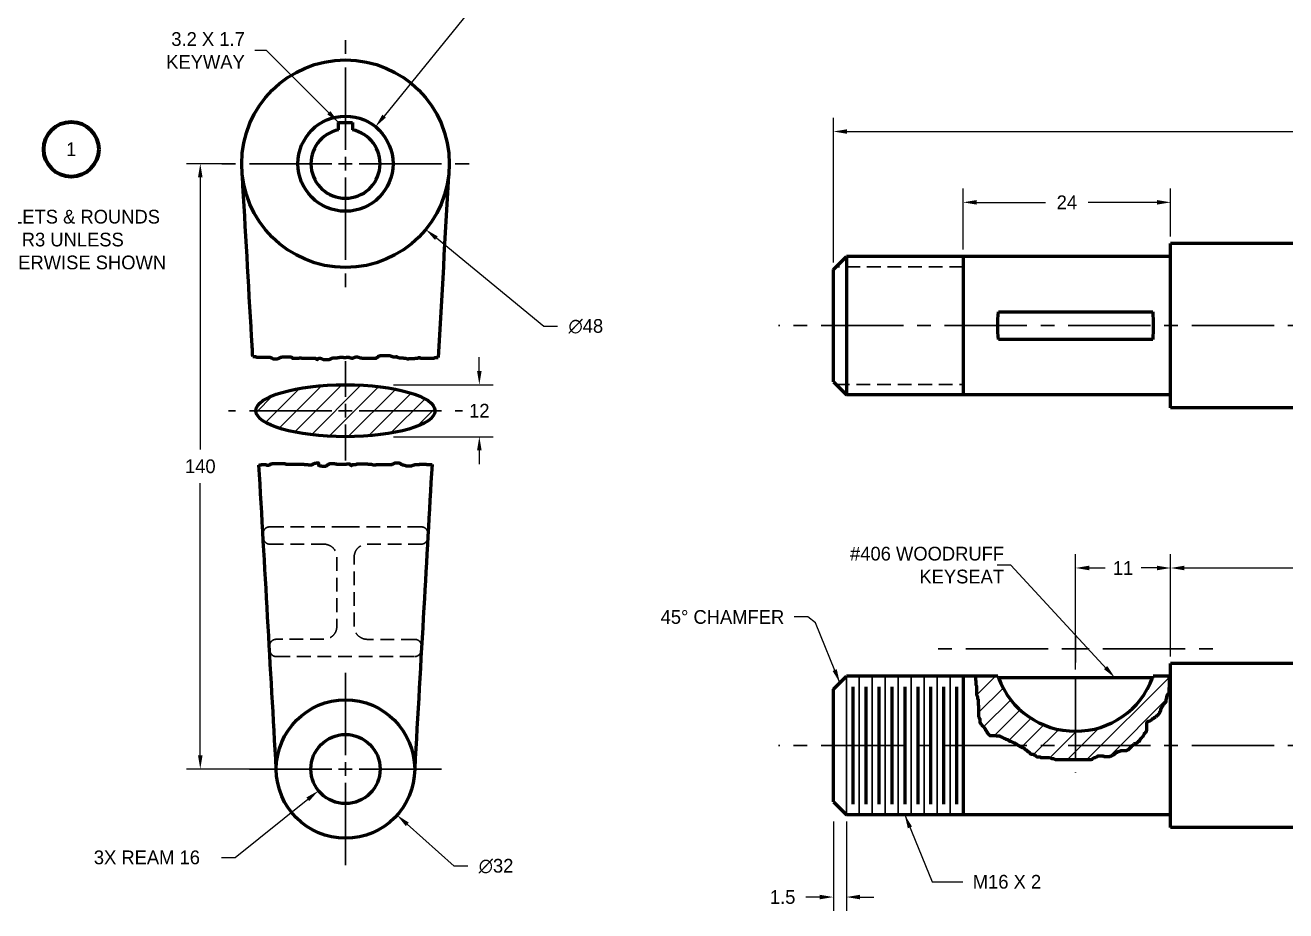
# Model space of a CAD drawing. Header units: millimetres. Extents: x -51 to 863, y 13 to 623.
# Drawn here: x 274.6 to 566.1, y 213 to 417.8 of the extents above; entities that cross this region are included whole.
import ezdxf

# ---------------------------------------------------------------- set-up
doc = ezdxf.new("R2010")
doc.units = ezdxf.units.MM
doc.header["$LTSCALE"] = 25.4
doc.linetypes.add('CENTER2', pattern=[1.125, 0.75, -0.125, 0.125, -0.125])
doc.linetypes.add('HIDDEN2', pattern=[0.1875, 0.125, -0.0625])
for name, color, linetype, lineweight in [('BORDER', 6, 'Continuous', 80), ('CENTER', 2, 'CENTER2', 30), ('DIMENSION', 4, 'Continuous', 30), ('HIDDEN', 1, 'HIDDEN2', 30), ('OBJECT', 7, 'Continuous', 60), ('Visible (ANSI)', 7, 'Continuous', 50)]:
    doc.layers.add(name, color=color, linetype=linetype, lineweight=lineweight)
doc.styles.add('GDT', font='gdt.shx')
doc.styles.get("Standard").update_dxf_attribs({"font": 'TAHOMA.TTF'})
doc.dimstyles.new('ANSI', dxfattribs={"dimscale": 25.4, "dimtxt": 0.125, "dimasz": 0.125, "dimexe": 0.125, "dimexo": 0.0625, "dimgap": 0.09, "dimtad": 0, "dimtih": 1, "dimtoh": 1, "dimdec": 0, "dimzin": 0, "dimdsep": 46, "dimtxsty": 'GDT', "dimcen": 0, "dimadec": 0, "dimazin": 0, "dimtfac": 1, "dimtdec": 0, "dimtofl": 0, "dimtmove": 0, "dimatfit": 3, "dimfxl": 1, "dimtolj": 1, "dimtzin": 0, "dimarcsym": 0})

# ---------------------------------------------------------------- blocks, each defined once
blk = doc.blocks.new('*D12')
at = {"layer": 'Defpoints', "color": 0, "transparency": 16777216}
for p in [(355.57, 394.36), (341.7, 377.29)]:
    blk.add_point(p, dxfattribs=at)
at = {"layer": 'DIMENSION', "color": 0, "lineweight": -2, "transparency": 16777216}
for p, q in [((381.2, 425.91), (357.57, 396.83)), ((384.52, 425.91), (381.2, 425.91))]:
    blk.add_line(p, q, dxfattribs=at)
at = {"layer": 'DIMENSION', "color": 0, "transparency": 16777216}
blk.add_solid([(357.16, 397.16), (357.98, 396.49), (355.57, 394.36)], dxfattribs=at)
at = {"layer": 'DIMENSION', "color": 0, "transparency": 16777216, "insert": (397.09, 425.91), "char_height": 3.175, "attachment_point": 5, "style": 'GDT'}
blk.add_mtext('\\A1;REAM 22', dxfattribs=at)
blk = doc.blocks.new('*D15')
at = {"layer": 'Defpoints', "color": 0, "transparency": 16777216}
for p in [(358.16, 334.69), (358.16, 322.69), (379.59, 322.69)]:
    blk.add_point(p, dxfattribs=at)
at = {"layer": 'DIMENSION', "color": 0, "lineweight": -2, "transparency": 16777216}
for p, q in [((379.59, 337.87), (379.59, 341.04)), ((359.75, 334.69), (382.77, 334.69)), ((359.75, 322.69), (382.77, 322.69)), ((379.59, 319.52), (379.59, 316.34))]:
    blk.add_line(p, q, dxfattribs=at)
at = {"layer": 'DIMENSION', "color": 0, "transparency": 16777216}
for points in [[(379.07, 337.87), (380.12, 337.87), (379.59, 334.69)], [(379.07, 319.52), (380.12, 319.52), (379.59, 322.69)]]:
    blk.add_solid(points, dxfattribs=at)
at = {"layer": 'DIMENSION', "color": 0, "transparency": 16777216, "insert": (379.59, 328.69), "char_height": 3.175, "attachment_point": 5, "style": 'GDT'}
blk.add_mtext('\\A1;12', dxfattribs=at)
blk = doc.blocks.new('*D21')
at = {"layer": 'Defpoints', "color": 0, "transparency": 16777216}
for p in [(336.71, 256.49), (360.57, 235.16)]:
    blk.add_point(p, dxfattribs=at)
at = {"layer": 'DIMENSION', "color": 0, "lineweight": -2, "transparency": 16777216}
for p, q in [((373.76, 223.36), (362.93, 233.05)), ((376.94, 223.36), (373.76, 223.36))]:
    blk.add_line(p, q, dxfattribs=at)
at = {"layer": 'DIMENSION', "color": 0, "transparency": 16777216}
blk.add_solid([(363.28, 233.44), (362.58, 232.65), (360.57, 235.16)], dxfattribs=at)
at = {"layer": 'DIMENSION', "color": 0, "transparency": 16777216, "insert": (383.46, 223.36), "char_height": 3.175, "attachment_point": 5, "style": 'GDT'}
blk.add_mtext('\\A1;∅32', dxfattribs=at)
blk = doc.blocks.new('*D24')
at = {"layer": 'Defpoints', "color": 0, "transparency": 16777216}
for p in [(330.08, 401.04), (367.2, 370.61)]:
    blk.add_point(p, dxfattribs=at)
at = {"layer": 'DIMENSION', "color": 0, "lineweight": -2, "transparency": 16777216}
for p, q in [((394.52, 348.2), (369.65, 368.6)), ((397.7, 348.2), (394.52, 348.2))]:
    blk.add_line(p, q, dxfattribs=at)
at = {"layer": 'DIMENSION', "color": 0, "transparency": 16777216}
blk.add_solid([(369.99, 369), (369.32, 368.19), (367.2, 370.61)], dxfattribs=at)
at = {"layer": 'DIMENSION', "color": 0, "transparency": 16777216, "insert": (404.22, 348.2), "char_height": 3.175, "attachment_point": 5, "style": 'GDT'}
blk.add_mtext('\\A1;∅48', dxfattribs=at)
blk = doc.blocks.new('*D27')
at = {"layer": 'Defpoints', "color": 0, "transparency": 16777216}
for p in [(461.47, 235.27), (464.47, 235.27), (461.47, 216.22)]:
    blk.add_point(p, dxfattribs=at)
at = {"layer": 'DIMENSION', "color": 0, "lineweight": -2, "transparency": 16777216}
for p, q in [((461.47, 233.68), (461.47, 213.05)), ((464.47, 233.68), (464.47, 213.05)), ((458.3, 216.22), (455.12, 216.22)), ((467.65, 216.22), (470.82, 216.22))]:
    blk.add_line(p, q, dxfattribs=at)
at = {"layer": 'DIMENSION', "color": 0, "transparency": 16777216}
for points in [[(458.3, 216.75), (458.3, 215.69), (461.47, 216.22)], [(467.65, 216.75), (467.65, 215.69), (464.47, 216.22)]]:
    blk.add_solid(points, dxfattribs=at)
at = {"layer": 'DIMENSION', "color": 0, "transparency": 16777216, "insert": (449.74, 216.22), "char_height": 3.175, "attachment_point": 5, "style": 'GDT'}
blk.add_mtext('\\A1;1.5', dxfattribs=at)
blk = doc.blocks.new('*D28')
at = {"layer": 'Defpoints', "color": 0, "transparency": 16777216}
for p in [(729.47, 393.26), (729.47, 370.36), (461.47, 361.36)]:
    blk.add_point(p, dxfattribs=at)
at = {"layer": 'DIMENSION', "color": 0, "lineweight": -2, "transparency": 16777216}
for p, q in [((461.47, 362.95), (461.47, 396.43)), ((729.47, 371.95), (729.47, 396.43)), ((464.65, 393.26), (589.26, 393.26)), ((726.3, 393.26), (601.69, 393.26))]:
    blk.add_line(p, q, dxfattribs=at)
at = {"layer": 'DIMENSION', "color": 0, "transparency": 16777216}
for points in [[(464.65, 393.78), (464.65, 392.73), (461.47, 393.26)], [(726.3, 393.78), (726.3, 392.73), (729.47, 393.26)]]:
    blk.add_solid(points, dxfattribs=at)
at = {"layer": 'DIMENSION', "color": 0, "transparency": 16777216, "insert": (595.47, 393.26), "char_height": 3.175, "attachment_point": 5, "style": 'GDT'}
blk.add_mtext('\\A1;134', dxfattribs=at)
blk = doc.blocks.new('*D29')
at = {"layer": 'Defpoints', "color": 0, "transparency": 16777216}
for p in [(679.47, 292.32), (539.47, 273.27), (679.47, 273.27)]:
    blk.add_point(p, dxfattribs=at)
at = {"layer": 'DIMENSION', "color": 0, "lineweight": -2, "transparency": 16777216}
for p, q in [((539.47, 274.86), (539.47, 295.5)), ((679.47, 274.86), (679.47, 295.5)), ((542.65, 292.32), (604.62, 292.32)), ((676.3, 292.32), (614.33, 292.32))]:
    blk.add_line(p, q, dxfattribs=at)
at = {"layer": 'DIMENSION', "color": 0, "transparency": 16777216}
for points in [[(542.65, 292.85), (542.65, 291.79), (539.47, 292.32)], [(676.3, 292.85), (676.3, 291.79), (679.47, 292.32)]]:
    blk.add_solid(points, dxfattribs=at)
at = {"layer": 'DIMENSION', "color": 0, "transparency": 16777216, "insert": (609.47, 292.32), "char_height": 3.175, "attachment_point": 5, "style": 'GDT'}
blk.add_mtext('\\A1;70', dxfattribs=at)
blk = doc.blocks.new('*D31')
at = {"layer": 'Defpoints', "color": 0, "transparency": 16777216}
for p in [(539.47, 292.32), (539.47, 270.27), (517.47, 267.27)]:
    blk.add_point(p, dxfattribs=at)
at = {"layer": 'DIMENSION', "color": 0, "lineweight": -2, "transparency": 16777216}
for p, q in [((517.47, 268.86), (517.47, 295.5)), ((539.47, 271.86), (539.47, 295.5)), ((520.65, 292.32), (524.3, 292.32)), ((536.3, 292.32), (532.65, 292.32))]:
    blk.add_line(p, q, dxfattribs=at)
at = {"layer": 'DIMENSION', "color": 0, "transparency": 16777216}
for points in [[(520.65, 292.85), (520.65, 291.79), (517.47, 292.32)], [(536.3, 292.85), (536.3, 291.79), (539.47, 292.32)]]:
    blk.add_solid(points, dxfattribs=at)
at = {"layer": 'DIMENSION', "color": 0, "transparency": 16777216, "insert": (528.47, 292.32), "char_height": 3.175, "attachment_point": 5, "style": 'GDT'}
blk.add_mtext('\\A1;11', dxfattribs=at)
blk = doc.blocks.new('*D32')
at = {"layer": 'Defpoints', "color": 0, "transparency": 16777216}
for p in [(539.47, 376.88), (539.47, 367.36), (491.47, 364.36)]:
    blk.add_point(p, dxfattribs=at)
at = {"layer": 'DIMENSION', "color": 0, "lineweight": -2, "transparency": 16777216}
for p, q in [((491.47, 365.95), (491.47, 380.06)), ((539.47, 368.95), (539.47, 380.06)), ((494.65, 376.88), (510.54, 376.88)), ((536.3, 376.88), (520.41, 376.88))]:
    blk.add_line(p, q, dxfattribs=at)
at = {"layer": 'DIMENSION', "color": 0, "transparency": 16777216}
for points in [[(494.65, 377.41), (494.65, 376.35), (491.47, 376.88)], [(536.3, 377.41), (536.3, 376.35), (539.47, 376.88)]]:
    blk.add_solid(points, dxfattribs=at)
at = {"layer": 'DIMENSION', "color": 0, "transparency": 16777216, "insert": (515.47, 376.88), "char_height": 3.175, "attachment_point": 5, "style": 'GDT'}
blk.add_mtext('\\A1;24', dxfattribs=at)
blk = doc.blocks.new('*D57')
at = {"layer": 'Defpoints', "color": 0, "transparency": 16777216}
for p in [(354.88, 250.83), (342.4, 240.82)]:
    blk.add_point(p, dxfattribs=at)
at = {"layer": 'DIMENSION', "color": 0, "lineweight": -2, "transparency": 16777216}
for p, q in [((323.14, 225.38), (339.92, 238.83)), ((319.96, 225.38), (323.14, 225.38))]:
    blk.add_line(p, q, dxfattribs=at)
at = {"layer": 'DIMENSION', "color": 0, "transparency": 16777216}
blk.add_solid([(339.59, 239.25), (340.25, 238.42), (342.4, 240.82)], dxfattribs=at)
at = {"layer": 'DIMENSION', "color": 0, "transparency": 16777216, "insert": (302.71, 225.38), "char_height": 3.175, "attachment_point": 5, "style": 'GDT'}
blk.add_mtext('\\A1;3X REAM 16', dxfattribs=at)
blk = doc.blocks.new('*D58')
at = {"layer": 'Defpoints', "color": 0, "transparency": 16777216}
for p in [(324.64, 385.82), (315.06, 245.83), (332.64, 245.83)]:
    blk.add_point(p, dxfattribs=at)
at = {"layer": 'DIMENSION', "color": 0, "lineweight": -2, "transparency": 16777216}
for p, q in [((323.05, 385.82), (311.89, 385.82)), ((315.06, 382.65), (315.06, 319.7)), ((315.06, 249), (315.06, 311.95)), ((331.05, 245.83), (311.89, 245.83))]:
    blk.add_line(p, q, dxfattribs=at)
at = {"layer": 'DIMENSION', "color": 0, "transparency": 16777216}
for points in [[(314.53, 382.65), (315.59, 382.65), (315.06, 385.82)], [(314.53, 249), (315.59, 249), (315.06, 245.83)]]:
    blk.add_solid(points, dxfattribs=at)
at = {"layer": 'DIMENSION', "color": 0, "transparency": 16777216, "insert": (315.06, 315.83), "char_height": 3.175, "attachment_point": 5, "style": 'GDT'}
blk.add_mtext('\\A1;140', dxfattribs=at)

msp = doc.modelspace()

# ---------------------------------------------------------------- hatches: boundary and pattern name
at = {"layer": 'DIMENSION'}
h = msp.add_hatch(dxfattribs=at)
h.set_pattern_fill('ANSI31')
h.set_pattern_definition([(45, (-123.6085, 92.263), (-2.245064, 2.245064), [])])
edge = h.paths.add_edge_path()
edge.add_ellipse((348.64, 328.69), major_axis=(-20.73, 0), ratio=0.289462, start_angle=0, end_angle=360)
h = msp.add_hatch(dxfattribs=at)
h.set_pattern_fill('ANSI31')
h.set_pattern_definition([(45, (14.2622, -42.2928), (-2.245064, 2.245064), [])])
edge = h.paths.add_edge_path()
edge.add_spline(control_points=[(499.63, 266.95), (499.55, 267.17), (499.51, 267.27), (499.51, 267.27)], knot_values=[2.908565, 2.908565, 2.908565, 2.908565, 3.065167, 3.065167, 3.065167, 3.065167], degree=3, periodic=0)
edge.add_line((499.51, 267.27), (494.32, 267.27))
edge.add_line((494.32, 267.27), (494.32, 266.46))
edge.add_line((494.32, 266.46), (494.44, 266.34))
edge.add_line((494.44, 266.34), (494.44, 265.34))
edge.add_line((494.44, 265.34), (494.56, 265.09))
edge.add_line((494.56, 265.09), (494.56, 262.97))
edge.add_line((494.56, 262.97), (494.69, 262.72))
edge.add_line((494.69, 262.72), (494.69, 262.6))
edge.add_line((494.69, 262.6), (494.81, 262.6))
edge.add_line((494.81, 262.6), (494.81, 262.1))
edge.add_line((494.81, 262.1), (494.94, 261.97))
edge.add_line((494.94, 261.97), (494.94, 260.6))
edge.add_line((494.94, 260.6), (495.06, 260.6))
edge.add_line((495.06, 260.6), (495.06, 257.98))
edge.add_line((495.06, 257.98), (495.19, 257.73))
edge.add_line((495.19, 257.73), (495.19, 257.48))
edge.add_line((495.19, 257.48), (495.31, 257.48))
edge.add_line((495.31, 257.48), (495.31, 256.61))
edge.add_line((495.31, 256.61), (495.56, 256.36))
edge.add_line((495.56, 256.36), (495.56, 256.24))
edge.add_line((495.56, 256.24), (495.69, 256.24))
edge.add_line((495.69, 256.24), (495.81, 256.11))
edge.add_line((495.81, 256.11), (495.81, 255.99))
edge.add_line((495.81, 255.99), (496.31, 255.49))
edge.add_line((496.31, 255.49), (496.31, 255.36))
edge.add_line((496.31, 255.36), (496.56, 255.24))
edge.add_line((496.56, 255.24), (496.56, 254.99))
edge.add_line((496.56, 254.99), (496.81, 254.74))
edge.add_line((496.81, 254.74), (496.81, 254.62))
edge.add_line((496.81, 254.62), (496.93, 254.62))
edge.add_line((496.93, 254.62), (496.93, 254.37))
edge.add_line((496.93, 254.37), (497.18, 254.12))
edge.add_line((497.18, 254.12), (497.31, 253.87))
edge.add_line((497.31, 253.87), (497.43, 253.87))
edge.add_line((497.43, 253.87), (497.43, 253.74))
edge.add_line((497.43, 253.74), (497.56, 253.74))
edge.add_line((497.56, 253.74), (497.56, 253.62))
edge.add_line((497.56, 253.62), (498.93, 253.62))
edge.add_line((498.93, 253.62), (499.18, 253.49))
edge.add_line((499.18, 253.49), (499.93, 253.49))
edge.add_line((499.93, 253.49), (500.05, 253.37))
edge.add_line((500.05, 253.37), (500.18, 253.37))
edge.add_line((500.18, 253.37), (500.3, 253.25))
edge.add_line((500.3, 253.25), (500.55, 253.12))
edge.add_line((500.55, 253.12), (500.93, 253))
edge.add_line((500.93, 253), (501.18, 252.87))
edge.add_line((501.18, 252.87), (501.3, 252.75))
edge.add_line((501.3, 252.75), (501.55, 252.75))
edge.add_line((501.55, 252.75), (501.8, 252.62))
edge.add_line((501.8, 252.62), (501.8, 252.5))
edge.add_line((501.8, 252.5), (502.05, 252.5))
edge.add_line((502.05, 252.5), (502.05, 252.37))
edge.add_line((502.05, 252.37), (502.17, 252.25))
edge.add_line((502.17, 252.25), (502.42, 252.25))
edge.add_line((502.42, 252.25), (503.17, 251.87))
edge.add_line((503.17, 251.87), (503.42, 251.87))
edge.add_line((503.42, 251.87), (503.55, 251.75))
edge.add_line((503.55, 251.75), (503.67, 251.62))
edge.add_line((503.67, 251.62), (503.8, 251.62))
edge.add_line((503.8, 251.62), (504.04, 251.5))
edge.add_line((504.04, 251.5), (504.04, 251.37))
edge.add_line((504.04, 251.37), (504.17, 251.37))
edge.add_line((504.17, 251.37), (504.42, 251.25))
edge.add_line((504.42, 251.25), (504.42, 251.13))
edge.add_line((504.42, 251.13), (504.67, 251.13))
edge.add_line((504.67, 251.13), (504.92, 250.88))
edge.add_line((504.92, 250.88), (505.17, 250.88))
edge.add_line((505.17, 250.88), (505.29, 250.75))
edge.add_line((505.29, 250.75), (505.42, 250.75))
edge.add_line((505.42, 250.75), (505.54, 250.63))
edge.add_line((505.54, 250.63), (505.67, 250.63))
edge.add_line((505.67, 250.63), (505.67, 250.5))
edge.add_line((505.67, 250.5), (505.79, 250.38))
edge.add_line((505.79, 250.38), (505.92, 250.38))
edge.add_line((505.92, 250.38), (505.92, 250.25))
edge.add_line((505.92, 250.25), (506.04, 250.25))
edge.add_line((506.04, 250.25), (506.41, 249.88))
edge.add_line((506.41, 249.88), (506.54, 249.88))
edge.add_line((506.54, 249.88), (506.66, 249.75))
edge.add_line((506.66, 249.75), (506.79, 249.75))
edge.add_line((506.79, 249.75), (506.79, 249.63))
edge.add_line((506.79, 249.63), (506.91, 249.63))
edge.add_line((506.91, 249.63), (506.91, 249.5))
edge.add_line((506.91, 249.5), (507.04, 249.38))
edge.add_line((507.04, 249.38), (507.16, 249.38))
edge.add_line((507.16, 249.38), (507.16, 249.26))
edge.add_line((507.16, 249.26), (507.66, 249.26))
edge.add_line((507.66, 249.26), (507.79, 249.13))
edge.add_line((507.79, 249.13), (508.04, 249.13))
edge.add_line((508.04, 249.13), (508.41, 248.76))
edge.add_line((508.41, 248.76), (508.54, 248.63))
edge.add_line((508.54, 248.63), (509.28, 248.63))
edge.add_line((509.28, 248.63), (509.41, 248.51))
edge.add_line((509.41, 248.51), (511.4, 248.51))
edge.add_line((511.4, 248.51), (511.65, 248.38))
edge.add_line((511.65, 248.38), (511.9, 248.26))
edge.add_line((511.9, 248.26), (512.4, 248.26))
edge.add_line((512.4, 248.26), (512.65, 248.13))
edge.add_line((512.65, 248.13), (512.78, 248.01))
edge.add_line((512.78, 248.01), (521.13, 248.01))
edge.add_line((521.13, 248.01), (521.38, 248.13))
edge.add_line((521.38, 248.13), (521.38, 248.26))
edge.add_line((521.38, 248.26), (521.51, 248.26))
edge.add_line((521.51, 248.26), (521.76, 248.38))
edge.add_line((521.76, 248.38), (521.88, 248.51))
edge.add_line((521.88, 248.51), (522.13, 248.51))
edge.add_line((522.13, 248.51), (522.38, 248.76))
edge.add_line((522.38, 248.76), (522.63, 248.76))
edge.add_line((522.63, 248.76), (522.63, 248.88))
edge.add_line((522.63, 248.88), (523.88, 248.88))
edge.add_line((523.88, 248.88), (524, 248.76))
edge.add_line((524, 248.76), (525.5, 248.76))
edge.add_line((525.5, 248.76), (525.63, 248.88))
edge.add_line((525.63, 248.88), (525.87, 248.88))
edge.add_line((525.87, 248.88), (526.12, 249.01))
edge.add_line((526.12, 249.01), (526.25, 249.13))
edge.add_line((526.25, 249.13), (526.37, 249.13))
edge.add_line((526.37, 249.13), (526.5, 249.26))
edge.add_line((526.5, 249.26), (526.5, 249.38))
edge.add_line((526.5, 249.38), (526.62, 249.38))
edge.add_line((526.62, 249.38), (526.75, 249.5))
edge.add_line((526.75, 249.5), (527, 249.63))
edge.add_line((527, 249.63), (527.12, 249.75))
edge.add_line((527.12, 249.75), (527.25, 249.88))
edge.add_line((527.25, 249.88), (527.5, 249.88))
edge.add_line((527.5, 249.88), (528, 250.13))
edge.add_line((528, 250.13), (529.37, 250.13))
edge.add_line((529.37, 250.13), (529.49, 250.25))
edge.add_line((529.49, 250.25), (529.62, 250.25))
edge.add_line((529.62, 250.25), (530.49, 251.13))
edge.add_line((530.49, 251.13), (530.49, 251.25))
edge.add_line((530.49, 251.25), (530.61, 251.25))
edge.add_line((530.61, 251.25), (530.74, 251.37))
edge.add_line((530.74, 251.37), (530.86, 251.37))
edge.add_line((530.86, 251.37), (530.86, 251.5))
edge.add_line((530.86, 251.5), (530.99, 251.62))
edge.add_line((530.99, 251.62), (531.11, 251.75))
edge.add_line((531.11, 251.75), (531.49, 251.75))
edge.add_line((531.49, 251.75), (531.61, 251.87))
edge.add_line((531.61, 251.87), (531.74, 251.87))
edge.add_line((531.74, 251.87), (531.74, 252))
edge.add_line((531.74, 252), (531.86, 252))
edge.add_line((531.86, 252), (531.86, 252.12))
edge.add_line((531.86, 252.12), (531.99, 252.12))
edge.add_line((531.99, 252.12), (531.99, 252.25))
edge.add_line((531.99, 252.25), (532.24, 252.25))
edge.add_line((532.24, 252.25), (532.36, 252.37))
edge.add_line((532.36, 252.37), (532.36, 252.62))
edge.add_line((532.36, 252.62), (532.49, 252.62))
edge.add_line((532.49, 252.62), (532.49, 252.75))
edge.add_line((532.49, 252.75), (532.61, 252.87))
edge.add_line((532.61, 252.87), (532.61, 253))
edge.add_line((532.61, 253), (532.74, 253))
edge.add_line((532.74, 253), (532.98, 253.25))
edge.add_line((532.98, 253.25), (532.98, 253.37))
edge.add_line((532.98, 253.37), (533.11, 253.37))
edge.add_line((533.11, 253.37), (533.11, 253.49))
edge.add_line((533.11, 253.49), (533.23, 253.49))
edge.add_line((533.23, 253.49), (533.23, 253.62))
edge.add_line((533.23, 253.62), (533.36, 253.87))
edge.add_line((533.36, 253.87), (533.36, 253.99))
edge.add_line((533.36, 253.99), (533.48, 254.12))
edge.add_line((533.48, 254.12), (533.61, 254.12))
edge.add_line((533.61, 254.12), (533.61, 254.24))
edge.add_line((533.61, 254.24), (533.73, 254.24))
edge.add_line((533.73, 254.24), (533.73, 254.37))
edge.add_line((533.73, 254.37), (533.86, 254.49))
edge.add_line((533.86, 254.49), (533.86, 254.74))
edge.add_line((533.86, 254.74), (533.98, 254.74))
edge.add_line((533.98, 254.74), (533.98, 256.61))
edge.add_line((533.98, 256.61), (534.11, 256.74))
edge.add_line((534.11, 256.74), (534.23, 256.86))
edge.add_line((534.23, 256.86), (534.48, 256.86))
edge.add_line((534.48, 256.86), (534.61, 256.99))
edge.add_line((534.61, 256.99), (534.73, 256.99))
edge.add_line((534.73, 256.99), (534.98, 257.11))
edge.add_line((534.98, 257.11), (535.11, 257.23))
edge.add_line((535.11, 257.23), (535.11, 257.36))
edge.add_line((535.11, 257.36), (535.23, 257.36))
edge.add_line((535.23, 257.36), (535.35, 257.48))
edge.add_line((535.35, 257.48), (535.48, 257.48))
edge.add_line((535.48, 257.48), (535.85, 257.86))
edge.add_line((535.85, 257.86), (536.1, 257.86))
edge.add_line((536.1, 257.86), (536.1, 257.98))
edge.add_line((536.1, 257.98), (536.35, 258.23))
edge.add_line((536.35, 258.23), (536.48, 258.23))
edge.add_line((536.48, 258.23), (536.6, 258.36))
edge.add_line((536.6, 258.36), (536.6, 258.48))
edge.add_line((536.6, 258.48), (536.73, 258.48))
edge.add_line((536.73, 258.48), (536.73, 258.61))
edge.add_line((536.73, 258.61), (536.85, 258.61))
edge.add_line((536.85, 258.61), (536.85, 258.73))
edge.add_line((536.85, 258.73), (536.98, 258.86))
edge.add_line((536.98, 258.86), (536.98, 259.1))
edge.add_line((536.98, 259.1), (537.1, 259.1))
edge.add_line((537.1, 259.1), (537.1, 259.23))
edge.add_line((537.1, 259.23), (537.23, 259.48))
edge.add_line((537.23, 259.48), (537.23, 259.85))
edge.add_line((537.23, 259.85), (537.35, 259.85))
edge.add_line((537.35, 259.85), (537.35, 260.1))
edge.add_line((537.35, 260.1), (537.48, 260.1))
edge.add_line((537.48, 260.1), (537.48, 260.23))
edge.add_line((537.48, 260.23), (537.6, 260.35))
edge.add_line((537.6, 260.35), (537.72, 260.48))
edge.add_line((537.72, 260.48), (537.72, 260.6))
edge.add_line((537.72, 260.6), (537.85, 260.73))
edge.add_line((537.85, 260.73), (537.85, 260.85))
edge.add_line((537.85, 260.85), (537.97, 260.85))
edge.add_line((537.97, 260.85), (537.97, 260.97))
edge.add_line((537.97, 260.97), (538.1, 260.97))
edge.add_line((538.1, 260.97), (538.1, 261.1))
edge.add_line((538.1, 261.1), (538.22, 261.1))
edge.add_line((538.22, 261.1), (538.35, 261.22))
edge.add_line((538.35, 261.22), (538.35, 261.35))
edge.add_line((538.35, 261.35), (538.47, 261.35))
edge.add_line((538.47, 261.35), (538.47, 262.1))
edge.add_line((538.47, 262.1), (538.6, 262.22))
edge.add_line((538.6, 262.22), (538.6, 262.72))
edge.add_line((538.6, 262.72), (538.72, 262.84))
edge.add_line((538.72, 262.84), (538.72, 262.97))
edge.add_line((538.72, 262.97), (538.85, 263.22))
edge.add_line((538.85, 263.22), (538.97, 263.22))
edge.add_line((538.97, 263.22), (538.97, 263.34))
edge.add_line((538.97, 263.34), (539.1, 263.47))
edge.add_line((539.1, 263.47), (539.1, 264.71))
edge.add_line((539.1, 264.71), (539.22, 264.71))
edge.add_line((539.22, 264.71), (539.22, 266.46))
edge.add_line((539.22, 266.46), (539.1, 266.46))
edge.add_line((539.1, 266.46), (539.1, 267.27))
edge.add_line((539.1, 267.27), (535.43, 267.27))
edge.add_spline(control_points=[(535.43, 267.27), (535.43, 267.27), (535.4, 267.17), (535.32, 266.95)], knot_values=[0.000002, 0.000002, 0.000002, 0.000002, 0.156605, 0.156605, 0.156605, 0.156605], degree=3, periodic=0)
edge.add_arc((517.47, 273.62), 19.05, 200.4895, 339.5105, ccw=False)

# ---------------------------------------------------------------- linework, layer by layer
at = {"layer": 'BORDER', "color": 7}
msp.add_circle((285.21, 389.16), 6.35, dxfattribs=at)
at = {"layer": 'CENTER', "color": 7}
for p, q in [((348.64, 389), (348.64, 416.17)), ((345.46, 385.82), (318.29, 385.82)), ((347.05, 385.82), (350.22, 385.82)), ((348.64, 384.24), (348.64, 387.41)), ((351.81, 385.82), (378.99, 385.82)), ((348.64, 382.65), (348.64, 355.47)), ((649.12, 348.36), (448.77, 348.36)), ((348.64, 331.87), (348.64, 340.18)), ((348.64, 327.1), (348.64, 330.28)), ((345.46, 328.69), (321.56, 328.69)), ((347.05, 328.69), (350.22, 328.69)), ((351.81, 328.69), (375.71, 328.69)), ((348.64, 325.52), (348.64, 317.21)), ((517.47, 270.45), (517.47, 276.8)), ((511.12, 273.62), (485.72, 273.62)), ((514.3, 273.62), (520.65, 273.62)), ((523.82, 273.62), (549.22, 273.62)), ((348.64, 249), (348.64, 268.17)), ((517.47, 267.27), (517.47, 244.92)), ((649.12, 251.27), (448.77, 251.27)), ((345.46, 245.82), (326.29, 245.82)), ((347.05, 245.82), (350.22, 245.82)), ((348.64, 244.24), (348.64, 247.41)), ((351.81, 245.82), (370.99, 245.82)), ((348.64, 242.65), (348.64, 223.47))]:
    msp.add_line(p, q, dxfattribs=at)
at = {"layer": 'DIMENSION', "color": 7}
for p, q in [((464.47, 267.27), (464.47, 235.27)), ((467.47, 267.27), (467.47, 235.27)), ((470.47, 267.27), (470.47, 235.27)), ((473.47, 267.27), (473.47, 235.27)), ((476.47, 267.27), (476.47, 235.27)), ((479.47, 267.27), (479.47, 235.27)), ((482.47, 267.27), (482.47, 235.27)), ((485.47, 267.27), (485.47, 235.27)), ((488.47, 267.27), (488.47, 235.27))]:
    msp.add_line(p, q, dxfattribs=at)
at = {"layer": 'HIDDEN', "color": 7}
for p, q in [((491.47, 361.95), (462.06, 361.95)), ((462.06, 334.77), (491.47, 334.77)), ((329.58, 300.24), (329.64, 299.24)), ((331.1, 274.24), (331.16, 273.24))]:
    msp.add_line(p, q, dxfattribs=at)
for centre, start, end in [((331.08, 300.32), 169.0275, 183.3443), ((331.14, 299.33), 183.3443, 197.3696), ((332.6, 274.33), 173.8935, 183.3443), ((332.66, 273.33), 183.3443, 192.4128)]:
    msp.add_arc(centre, 1.5, start, end, dxfattribs=at)
for points, knots in [([(331.08, 301.82), (330.89, 301.82), (330.71, 301.79), (330.37, 301.66), (330.22, 301.57), (330.02, 301.39), (329.95, 301.31), (329.83, 301.16), (329.79, 301.09), (329.72, 300.96), (329.7, 300.9), (329.66, 300.8), (329.64, 300.75), (329.62, 300.67), (329.61, 300.64), (329.61, 300.61)], [-0.8986597, -0.8986597, -0.8986597, -0.8986597, -0.7109902, -0.7109902, -0.5225996, -0.5225996, -0.4033236, -0.4033236, -0.3045194, -0.3045194, -0.2285161, -0.2285161, -0.1675865, -0.1675865, -0.1313531, -0.1313531, -0.1313531, -0.1313531]), ([(348.64, 301.82), (347.03, 301.82), (345.43, 301.82), (341.89, 301.82), (339.95, 301.82), (336.85, 301.82), (335.66, 301.82), (333.32, 301.82), (332.18, 301.82), (331.08, 301.82)], [-22.51109, -22.51109, -22.51109, -22.51109, -22.03236, -22.03236, -21.450696, -21.450696, -21.087159, -21.087159, -20.723616, -20.723616, -20.723616, -20.723616]), ([(366.19, 301.82), (364.67, 301.82), (363.05, 301.82), (360.65, 301.82), (359.89, 301.82), (357.02, 301.82), (354.86, 301.82), (351.35, 301.82), (349.99, 301.82), (348.64, 301.82)], [-10.360546, -10.360546, -10.360546, -10.360546, -9.853064, -9.853064, -9.622723, -9.622723, -8.975391, -8.975391, -8.571073, -8.571073, -8.571073, -8.571073]), ([(367.69, 300.24), (367.7, 300.34), (367.69, 300.42), (367.67, 300.58), (367.66, 300.66), (367.6, 300.85), (367.56, 300.96), (367.44, 301.16), (367.37, 301.26), (367.18, 301.46), (367.05, 301.57), (366.78, 301.71), (366.64, 301.77), (366.39, 301.81), (366.29, 301.82), (366.19, 301.82)], [-0.9006504, -0.9006504, -0.9006504, -0.9006504, -0.8127846, -0.8127846, -0.7187361, -0.7187361, -0.5763844, -0.5763844, -0.4340245, -0.4340245, -0.2554874, -0.2554874, -0.0982644, -0.0982644, 0, 0, 0, 0]), ([(329.71, 298.88), (329.74, 298.78), (329.77, 298.7), (329.87, 298.51), (329.94, 298.42), (330.13, 298.21), (330.26, 298.1), (330.54, 297.94), (330.69, 297.89), (330.94, 297.84), (331.04, 297.83), (331.14, 297.83)], [-0.714441, -0.714441, -0.714441, -0.714441, -0.6004639, -0.6004639, -0.4608707, -0.4608707, -0.2673895, -0.2673895, -0.1028421, -0.1028421, 0, 0, 0, 0]), ([(331.14, 297.83), (332.87, 297.83), (334.78, 297.83), (338.97, 297.83), (341.3, 297.83), (343.64, 297.83)], [-1.290659, -1.290659, -1.290659, -1.290659, -0.702622, -0.702622, 0, 0, 0, 0]), ([(343.64, 297.83), (343.83, 297.83), (344.02, 297.81), (344.69, 297.68), (345.14, 297.47), (345.95, 296.81), (346.28, 296.35), (346.58, 295.51), (346.64, 295.17), (346.64, 294.83)], [-0.004656241, -0.004656241, -0.004656241, -0.004656241, -0.00408607, -0.00408607, -0.002634602, -0.002634602, -0.001013308, -0.001013308, 0, 0, 0, 0]), ([(350.64, 294.82), (350.64, 295.09), (350.67, 295.36), (350.86, 296.02), (351.05, 296.4), (351.55, 297.01), (351.83, 297.25), (352.43, 297.59), (352.73, 297.7), (353.24, 297.8), (353.44, 297.82), (353.64, 297.82)], [-0.004656172, -0.004656172, -0.004656172, -0.004656172, -0.003858635, -0.003858635, -0.002618974, -0.002618974, -0.001534935, -0.001534935, -0.00059036, -0.00059036, 0, 0, 0, 0]), ([(353.64, 297.82), (354.25, 297.82), (354.87, 297.82), (356.75, 297.82), (358.01, 297.82), (360.67, 297.82), (362.07, 297.82), (364.36, 297.82), (365.27, 297.82), (366.13, 297.82)], [-1.293616, -1.293616, -1.293616, -1.293616, -1.107723, -1.107723, -0.725747, -0.725747, -0.294892, -0.294892, 0, 0, 0, 0]), ([(366.13, 297.82), (366.22, 297.82), (366.31, 297.83), (366.55, 297.87), (366.7, 297.93), (366.94, 298.05), (367.04, 298.12), (367.19, 298.25), (367.25, 298.32), (367.34, 298.43), (367.38, 298.49), (367.44, 298.58), (367.46, 298.63), (367.5, 298.7), (367.51, 298.73), (367.54, 298.79), (367.55, 298.83), (367.57, 298.89), (367.58, 298.92), (367.59, 298.97), (367.6, 298.99), (367.61, 299.04), (367.61, 299.05), (367.62, 299.09), (367.62, 299.1), (367.62, 299.13), (367.62, 299.15), (367.63, 299.17), (367.63, 299.18), (367.63, 299.2), (367.63, 299.21), (367.63, 299.22), (367.63, 299.23), (367.63, 299.24)], [-0.845013, -0.845013, -0.845013, -0.845013, -0.7569594, -0.7569594, -0.5866961, -0.5866961, -0.4557244, -0.4557244, -0.3549769, -0.3549769, -0.2774788, -0.2774788, -0.2178649, -0.2178649, -0.1803633, -0.1803633, -0.1348054, -0.1348054, -0.0997608, -0.0997608, -0.0728034, -0.0728034, -0.052067, -0.052067, -0.037221, -0.037221, -0.0235908, -0.0235908, -0.013106, -0.013106, -0.0064354, -0.0064354, 0, 0, 0, 0]), ([(367.63, 299.24), (367.64, 299.4), (367.65, 299.57), (367.67, 299.9), (367.68, 300.07), (367.69, 300.24)], [-0.1001719, -0.1001719, -0.1001719, -0.1001719, -0.050086, -0.050086, 0, 0, 0, 0]), ([(346.64, 294.83), (346.64, 292.16), (346.64, 289.49), (346.64, 284.16), (346.64, 281.49), (346.64, 278.83)], [-1.600021, -1.600021, -1.600021, -1.600021, -0.80001, -0.80001, 0, 0, 0, 0]), ([(350.64, 278.82), (350.64, 281.49), (350.64, 284.16), (350.64, 289.49), (350.64, 292.16), (350.64, 294.82)], [-1.600003, -1.600003, -1.600003, -1.600003, -0.800001, -0.800001, 0, 0, 0, 0]), ([(346.64, 278.83), (346.64, 278.56), (346.6, 278.28), (346.42, 277.62), (346.22, 277.24), (345.72, 276.64), (345.44, 276.4), (344.84, 276.06), (344.54, 275.95), (344.04, 275.85), (343.84, 275.83), (343.64, 275.83)], [-0.004654915, -0.004654915, -0.004654915, -0.004654915, -0.003846408, -0.003846408, -0.002611219, -0.002611219, -0.001529067, -0.001529067, -0.000588103, -0.000588103, 0, 0, 0, 0]), ([(353.64, 275.82), (353.38, 275.82), (353.13, 275.86), (352.43, 276.04), (352, 276.27), (351.26, 276.93), (350.96, 277.38), (350.69, 278.17), (350.64, 278.5), (350.64, 278.82)], [-0.004660768, -0.004660768, -0.004660768, -0.004660768, -0.003896209, -0.003896209, -0.002499731, -0.002499731, -0.000961435, -0.000961435, 0, 0, 0, 0]), ([(332.6, 275.83), (332.41, 275.83), (332.23, 275.79), (331.95, 275.68), (331.83, 275.62), (331.63, 275.48), (331.54, 275.4), (331.41, 275.24), (331.36, 275.17), (331.28, 275.04), (331.25, 274.98), (331.2, 274.87), (331.18, 274.83), (331.16, 274.74), (331.15, 274.71), (331.13, 274.64), (331.12, 274.6), (331.11, 274.54), (331.11, 274.51), (331.11, 274.49), (331.11, 274.49), (331.11, 274.48)], [-0.8935397, -0.8935397, -0.8935397, -0.8935397, -0.7101641, -0.7101641, -0.5693174, -0.5693174, -0.4362046, -0.4362046, -0.3338102, -0.3338102, -0.2550453, -0.2550453, -0.1944569, -0.1944569, -0.1513953, -0.1513953, -0.1111812, -0.1111812, -0.0802473, -0.0802473, -0.0798231, -0.0798231, -0.0798231, -0.0798231]), ([(343.64, 275.83), (343.26, 275.83), (342.89, 275.83), (340.72, 275.83), (338.93, 275.83), (335.6, 275.83), (334.05, 275.83), (332.6, 275.83)], [-1.134479, -1.134479, -1.134479, -1.134479, -1.021079, -1.021079, -0.484455, -0.484455, 0, 0, 0, 0]), ([(364.68, 275.82), (362.98, 275.82), (361.15, 275.82), (357.43, 275.82), (355.53, 275.82), (353.64, 275.82)], [-1.137458, -1.137458, -1.137458, -1.137458, -0.568729, -0.568729, 0, 0, 0, 0]), ([(366.17, 274.24), (366.18, 274.3), (366.18, 274.37), (366.17, 274.51), (366.15, 274.59), (366.1, 274.8), (366.06, 274.92), (365.94, 275.14), (365.86, 275.25), (365.67, 275.46), (365.54, 275.56), (365.26, 275.71), (365.12, 275.77), (364.87, 275.81), (364.77, 275.82), (364.68, 275.82)], [-0.896467, -0.896467, -0.896467, -0.896467, -0.8378317, -0.8378317, -0.7445096, -0.7445096, -0.5915498, -0.5915498, -0.438582, -0.438582, -0.2576259, -0.2576259, -0.0990869, -0.0990869, 0, 0, 0, 0]), ([(366.11, 273.24), (366.12, 273.4), (366.13, 273.57), (366.15, 273.9), (366.16, 274.07), (366.17, 274.24)], [-0.1001723, -0.1001723, -0.1001723, -0.1001723, -0.0500862, -0.0500862, 0, 0, 0, 0]), ([(331.19, 273), (331.19, 272.99), (331.2, 272.98), (331.23, 272.85), (331.27, 272.74), (331.38, 272.52), (331.45, 272.42), (331.64, 272.21), (331.77, 272.1), (332.06, 271.94), (332.2, 271.89), (332.45, 271.84), (332.55, 271.83), (332.66, 271.83)], [-0.761408, -0.761408, -0.761408, -0.761408, -0.7511774, -0.7511774, -0.6075452, -0.6075452, -0.4639131, -0.4639131, -0.2686013, -0.2686013, -0.1033082, -0.1033082, 0, 0, 0, 0]), ([(332.66, 271.83), (333.9, 271.83), (335.24, 271.83), (338.55, 271.83), (340.54, 271.83), (344.73, 271.82), (346.94, 271.82), (350.62, 271.82), (352.09, 271.82), (354.85, 271.82), (356.13, 271.82), (358.86, 271.82), (360.3, 271.82), (362.71, 271.82), (363.69, 271.82), (364.62, 271.82)], [-3.276491, -3.276491, -3.276491, -3.276491, -2.853013, -2.853013, -2.248515, -2.248515, -1.589029, -1.589029, -1.148822, -1.148822, -0.761049, -0.761049, -0.317011, -0.317011, 0, 0, 0, 0]), ([(364.62, 271.82), (364.7, 271.82), (364.78, 271.83), (365.02, 271.87), (365.17, 271.92), (365.41, 272.05), (365.51, 272.11), (365.65, 272.24), (365.71, 272.29), (365.81, 272.41), (365.85, 272.47), (365.92, 272.58), (365.95, 272.63), (365.99, 272.72), (366, 272.75), (366.03, 272.83), (366.04, 272.86), (366.06, 272.92), (366.07, 272.95), (366.08, 273), (366.09, 273.03), (366.09, 273.07), (366.1, 273.08), (366.1, 273.12), (366.11, 273.14), (366.11, 273.17), (366.11, 273.19), (366.11, 273.22), (366.11, 273.23), (366.11, 273.24)], [-0.8409895, -0.8409895, -0.8409895, -0.8409895, -0.7570848, -0.7570848, -0.5865649, -0.5865649, -0.4553958, -0.4553958, -0.3620967, -0.3620967, -0.2751277, -0.2751277, -0.2082284, -0.2082284, -0.1591891, -0.1591891, -0.1166233, -0.1166233, -0.0838804, -0.0838804, -0.0586936, -0.0586936, -0.0425895, -0.0425895, -0.0236609, -0.0236609, -0.0082441, -0.0082441, 0, 0, 0, 0])]:
    msp.add_open_spline(points, degree=3, knots=knots, dxfattribs=at)
at = {"layer": 'OBJECT', "color": 7}
for p, q in [((347.04, 395.36), (350.24, 395.36)), ((347.04, 393.66), (347.04, 395.36)), ((350.24, 395.36), (350.24, 393.66)), ((539.47, 329.36), (539.47, 367.36)), ((679.47, 367.36), (539.47, 367.36)), ((461.47, 361.36), (464.47, 364.36)), ((464.47, 364.36), (464.47, 332.36)), ((539.47, 364.36), (464.47, 364.36)), ((491.47, 364.36), (491.47, 332.36)), ((461.47, 335.36), (461.47, 361.36)), ((499.63, 351.53), (535.32, 351.53)), ((535.32, 345.18), (499.63, 345.18)), ((461.47, 335.36), (464.47, 332.36)), ((539.47, 332.36), (464.47, 332.36)), ((679.47, 329.36), (539.47, 329.36)), ((539.47, 232.27), (539.47, 270.27)), ((647.17, 270.27), (539.47, 270.27)), ((461.47, 264.27), (464.47, 267.27)), ((499.51, 267.27), (464.47, 267.27)), ((491.47, 267.27), (491.47, 235.27)), ((535.32, 266.95), (499.63, 266.95)), ((539.47, 267.27), (535.43, 267.27)), ((461.47, 238.27), (461.47, 264.27)), ((465.97, 264.86), (465.97, 237.68)), ((468.97, 264.86), (468.97, 237.68)), ((471.97, 264.86), (471.97, 237.68)), ((474.97, 264.86), (474.97, 237.68)), ((477.97, 264.86), (477.97, 237.68)), ((480.97, 264.86), (480.97, 237.68)), ((483.97, 264.86), (483.97, 237.68)), ((486.97, 264.86), (486.97, 237.68)), ((489.97, 264.86), (489.97, 237.68)), ((461.47, 238.27), (464.47, 235.27)), ((539.47, 235.27), (464.47, 235.27)), ((647.17, 232.27), (539.47, 232.27))]:
    msp.add_line(p, q, dxfattribs=at)
for points in [[(327.19, 341.2), (327.82, 341.2), (327.89, 341.14), (328.02, 341.14), (328.08, 341.07), (331.2, 341.07), (331.33, 341.01), (331.4, 341.01), (331.46, 340.94), (331.53, 340.94), (331.59, 340.88), (331.66, 340.81), (331.72, 340.81), (331.72, 340.75), (331.85, 340.75), (331.92, 340.68), (332.89, 340.68), (333.02, 340.75), (333.09, 340.75), (333.22, 340.88), (333.35, 340.88), (333.41, 340.94), (333.48, 340.94), (333.54, 341.01), (333.61, 341.01), (333.61, 341.07), (333.93, 341.07), (334, 341.14), (336.01, 341.14), (336.08, 341.07), (336.14, 341.07), (336.27, 340.94), (336.34, 340.94), (336.34, 340.88), (337.96, 340.88), (338.03, 340.94), (338.42, 340.94), (338.48, 340.88), (338.55, 340.88), (338.55, 340.81), (341.67, 340.81), (341.73, 340.75), (341.8, 340.75), (341.86, 340.62), (341.99, 340.62), (342.06, 340.55), (342.19, 340.55), (342.25, 340.62), (342.25, 340.68), (342.32, 340.68), (342.32, 340.75), (342.38, 340.75), (342.45, 340.81), (342.78, 340.81), (342.91, 340.75), (343.04, 340.75), (343.17, 340.68), (343.36, 340.62), (343.49, 340.55), (344.92, 340.55), (344.99, 340.62), (345.12, 340.62), (345.18, 340.68), (345.25, 340.68), (345.31, 340.75), (345.38, 340.75), (345.38, 340.81), (345.44, 340.88), (345.64, 340.88), (345.7, 340.94), (346.81, 340.94), (346.94, 341.01), (347.26, 341.01), (347.39, 341.07), (348.11, 341.07), (348.17, 341.01), (348.82, 341.01), (348.95, 341.07), (349.41, 341.07), (349.54, 341.01), (349.67, 340.94), (349.93, 340.94), (350.06, 340.88), (350.32, 340.88), (350.45, 340.94), (350.51, 340.94), (350.58, 341.01), (350.71, 341.01), (350.71, 341.07), (350.97, 341.07), (351.03, 341.14), (351.36, 341.14), (351.49, 341.07), (351.68, 341.07), (351.81, 341.01), (351.94, 340.94), (352.27, 340.94), (352.4, 340.88), (355.78, 340.88), (355.84, 340.94), (355.84, 341.01), (356.04, 341.01), (356.04, 341.07), (356.1, 341.07), (356.17, 341.14), (356.17, 341.2), (356.23, 341.2), (356.23, 341.27), (356.3, 341.27), (356.36, 341.33), (356.43, 341.33), (356.49, 341.4), (356.62, 341.4), (356.69, 341.46), (358.84, 341.46), (358.97, 341.4), (359.1, 341.4), (359.16, 341.33), (359.23, 341.33), (359.23, 341.27), (359.36, 341.27), (359.42, 341.2), (359.49, 341.2), (359.62, 341.14), (360.33, 341.14), (360.33, 341.2), (360.46, 341.2), (360.53, 341.14), (360.59, 341.14), (360.59, 341.07), (360.66, 341.07), (360.72, 341.01), (360.98, 341.01), (361.05, 340.94), (361.89, 340.94), (362.02, 340.88), (362.15, 340.88), (362.22, 340.81), (362.54, 340.81), (362.67, 340.75), (362.8, 340.75), (362.87, 340.68), (363.26, 340.68), (363.32, 340.75), (364.69, 340.75), (364.75, 340.81), (365.27, 340.81), (365.34, 340.88), (365.47, 340.88), (365.53, 340.94), (365.53, 341.01), (365.86, 341.01), (365.86, 340.94), (365.92, 340.94), (365.99, 340.88), (366.38, 340.88), (366.38, 340.81), (368.98, 340.81), (369.04, 340.88), (369.11, 340.88), (369.11, 340.94), (369.3, 340.94), (369.3, 341.01), (370.07, 341.01)], [(328.63, 316.11), (328.79, 316.11), (328.86, 316.18), (329.22, 316.18), (329.22, 316.26), (330.24, 316.26), (330.32, 316.18), (330.39, 316.11), (330.97, 316.11), (331.05, 316.18), (331.12, 316.26), (331.19, 316.26), (331.26, 316.33), (331.34, 316.4), (331.7, 316.4), (331.7, 316.47), (334.61, 316.47), (334.69, 316.4), (334.76, 316.4), (334.83, 316.33), (338.98, 316.33), (339.06, 316.26), (339.93, 316.26), (340, 316.18), (340.95, 316.18), (340.95, 316.26), (341.02, 316.26), (341.1, 316.33), (341.17, 316.4), (341.24, 316.4), (341.32, 316.47), (341.39, 316.47), (341.53, 316.55), (341.83, 316.55), (341.9, 316.62), (342.41, 316.62), (342.41, 316.11), (342.48, 316.04), (342.7, 316.04), (342.7, 315.97), (343.06, 315.97), (343.14, 315.89), (344.08, 315.89), (344.23, 315.97), (344.37, 316.11), (344.45, 316.18), (344.59, 316.18), (344.67, 316.26), (344.74, 316.26), (344.81, 316.33), (344.88, 316.4), (344.96, 316.4), (345.03, 316.47), (346.12, 316.47), (346.2, 316.4), (346.56, 316.4), (346.56, 316.33), (348.82, 316.33), (349.04, 316.4), (349.55, 316.4), (349.62, 316.33), (349.76, 316.18), (349.84, 316.11), (349.91, 316.11), (349.98, 316.04), (350.13, 316.04), (350.13, 316.11), (350.2, 316.11), (350.27, 316.18), (350.27, 316.26), (351.08, 316.26), (351.15, 316.33), (351.29, 316.33), (351.29, 316.4), (353.7, 316.4), (353.77, 316.33), (354.57, 316.33), (354.72, 316.26), (354.86, 316.26), (354.94, 316.18), (355.74, 316.18), (355.74, 316.26), (359.45, 316.26), (359.52, 316.33), (359.6, 316.4), (359.67, 316.4), (359.82, 316.47), (359.89, 316.47), (360.03, 316.55), (360.03, 316.62), (361.05, 316.62), (361.05, 316.55), (361.27, 316.55), (361.27, 316.47), (361.35, 316.47), (361.35, 316.4), (361.42, 316.4), (361.49, 316.33), (361.56, 316.26), (361.71, 316.18), (362.07, 316.18), (362.15, 316.11), (362.29, 316.11), (362.44, 316.04), (362.58, 316.04), (362.58, 315.97), (363.97, 315.97), (363.97, 316.04), (364.11, 316.04), (364.26, 316.11), (364.4, 316.11), (364.55, 316.18), (364.7, 316.18), (364.7, 316.26), (365.72, 316.26), (365.79, 316.33), (367.25, 316.33), (367.39, 316.26), (368.65, 316.26)], [(494.32, 267.27), (494.32, 266.46), (494.44, 266.34), (494.44, 265.34), (494.56, 265.09), (494.56, 262.97), (494.69, 262.72), (494.69, 262.6), (494.81, 262.6), (494.81, 262.1), (494.94, 261.97), (494.94, 260.6), (495.06, 260.6), (495.06, 257.98), (495.19, 257.73), (495.19, 257.48), (495.31, 257.48), (495.31, 256.61), (495.56, 256.36), (495.56, 256.24), (495.69, 256.24), (495.81, 256.11), (495.81, 255.99), (496.31, 255.49), (496.31, 255.36), (496.56, 255.24), (496.56, 254.99), (496.81, 254.74), (496.81, 254.62), (496.93, 254.62), (496.93, 254.37), (497.18, 254.12), (497.31, 253.87), (497.43, 253.87), (497.43, 253.74), (497.56, 253.74), (497.56, 253.62), (498.93, 253.62), (499.18, 253.49), (499.93, 253.49), (500.05, 253.37), (500.18, 253.37), (500.3, 253.25), (500.55, 253.12), (500.93, 253), (501.18, 252.87), (501.3, 252.75), (501.55, 252.75), (501.8, 252.62), (501.8, 252.5), (502.05, 252.5), (502.05, 252.37), (502.17, 252.25), (502.42, 252.25), (503.17, 251.87), (503.42, 251.87), (503.55, 251.75), (503.67, 251.62), (503.8, 251.62), (504.04, 251.5), (504.04, 251.37), (504.17, 251.37), (504.42, 251.25), (504.42, 251.13), (504.67, 251.13)], [(537.85, 260.85), (537.97, 260.85), (537.97, 260.97), (538.1, 260.97), (538.1, 261.1), (538.22, 261.1), (538.35, 261.22), (538.35, 261.35), (538.47, 261.35), (538.47, 262.1), (538.6, 262.22), (538.6, 262.72), (538.72, 262.84), (538.72, 262.97), (538.85, 263.22), (538.97, 263.22), (538.97, 263.34), (539.1, 263.47), (539.1, 264.71), (539.22, 264.71), (539.22, 266.46), (539.1, 266.46), (539.1, 267.27)], [(536.1, 257.86), (536.1, 257.98), (536.35, 258.23), (536.48, 258.23), (536.6, 258.36), (536.6, 258.48), (536.73, 258.48), (536.73, 258.61), (536.85, 258.61), (536.85, 258.73), (536.98, 258.86), (536.98, 259.1), (537.1, 259.1), (537.1, 259.23), (537.23, 259.48), (537.23, 259.85), (537.35, 259.85), (537.35, 260.1), (537.48, 260.1), (537.48, 260.23), (537.6, 260.35), (537.72, 260.48), (537.72, 260.6), (537.85, 260.73), (537.85, 260.85)], [(532.98, 253.25), (532.98, 253.37), (533.11, 253.37), (533.11, 253.49), (533.23, 253.49), (533.23, 253.62), (533.36, 253.87), (533.36, 253.99), (533.48, 254.12), (533.61, 254.12), (533.61, 254.24), (533.73, 254.24), (533.73, 254.37), (533.86, 254.49), (533.86, 254.74), (533.98, 254.74), (533.98, 256.61), (534.11, 256.74), (534.23, 256.86), (534.48, 256.86), (534.61, 256.99), (534.73, 256.99), (534.98, 257.11), (535.11, 257.23), (535.11, 257.36), (535.23, 257.36), (535.35, 257.48), (535.48, 257.48), (535.85, 257.86), (536.1, 257.86)], [(504.67, 251.13), (504.92, 250.88), (505.17, 250.88), (505.29, 250.75), (505.42, 250.75), (505.54, 250.63), (505.67, 250.63), (505.67, 250.5), (505.79, 250.38), (505.92, 250.38), (505.92, 250.25), (506.04, 250.25), (506.41, 249.88), (506.54, 249.88), (506.66, 249.75), (506.79, 249.75), (506.79, 249.63), (506.91, 249.63), (506.91, 249.5), (507.04, 249.38), (507.16, 249.38), (507.16, 249.26), (507.66, 249.26), (507.79, 249.13), (508.04, 249.13), (508.41, 248.76), (508.54, 248.63), (509.28, 248.63), (509.41, 248.51), (511.4, 248.51), (511.65, 248.38), (511.9, 248.26), (512.4, 248.26), (512.65, 248.13), (512.78, 248.01), (521.13, 248.01), (521.38, 248.13), (521.38, 248.26), (521.51, 248.26), (521.76, 248.38), (521.88, 248.51), (522.13, 248.51), (522.38, 248.76), (522.63, 248.76), (522.63, 248.88), (523.88, 248.88), (524, 248.76), (525.5, 248.76), (525.63, 248.88), (525.87, 248.88), (526.12, 249.01), (526.25, 249.13), (526.37, 249.13), (526.5, 249.26), (526.5, 249.38), (526.62, 249.38), (526.75, 249.5), (527, 249.63), (527.12, 249.75), (527.25, 249.88), (527.5, 249.88), (528, 250.13), (529.37, 250.13), (529.49, 250.25), (529.62, 250.25), (530.49, 251.13), (530.49, 251.25), (530.61, 251.25), (530.74, 251.37), (530.86, 251.37), (530.86, 251.5), (530.99, 251.62), (531.11, 251.75), (531.49, 251.75), (531.61, 251.87), (531.74, 251.87), (531.74, 252), (531.86, 252), (531.86, 252.12), (531.99, 252.12), (531.99, 252.25), (532.24, 252.25), (532.36, 252.37), (532.36, 252.62), (532.49, 252.62), (532.49, 252.75), (532.61, 252.87), (532.61, 253), (532.74, 253), (532.98, 253.25)]]:
    msp.add_lwpolyline(points, dxfattribs=at)
for centre, radius in [((348.64, 385.82), 24), ((348.64, 385.82), 11), ((348.64, 245.82), 16), ((348.64, 245.82), 8)]:
    msp.add_circle(centre, radius, dxfattribs=at)
for centre, radius, start, end in [((348.64, 385.82), 8, 101.537, 78.463), ((321.81, 382.83), 2.99, 3.2806, 6.3745), ((375.46, 382.83), 2.99, 173.6255, 176.7194), ((517.47, 273.62), 19.05, 200.4895, 339.5105), ((329.65, 245.74), 2.99, 0.2673, 3.2549), ((367.63, 245.74), 2.99, 176.7451, 179.7327)]:
    msp.add_arc(centre, radius, start, end, dxfattribs=at)
msp.add_ellipse((348.64, 328.69), major_axis=(-20.73, 0), ratio=0.289462, dxfattribs=at)
for points, knots in [([(327.19, 341.2), (327.11, 342.72), (327.02, 344.23), (326.22, 358.16), (325.51, 370.58), (324.8, 383)], [9.545181, 9.545181, 9.545181, 9.545181, 10.000005, 10.000005, 13.731713, 13.731713, 13.731713, 13.731713]), ([(499.63, 345.18), (499.55, 346.24), (499.51, 347.31), (499.51, 349.4), (499.55, 350.48), (499.63, 351.53)], [2.9085648, 2.9085648, 2.9085648, 2.9085648, 3.0651697, 3.0651697, 3.2217745, 3.2217745, 3.2217745, 3.2217745]), ([(535.32, 351.53), (535.4, 350.48), (535.43, 349.4), (535.43, 348.36), (535.43, 347.31), (535.4, 346.24), (535.32, 345.18)], [-0.1566048, -0.1566048, -0.1566048, -0.1566048, 0, 0, 0, 0.1566048, 0.1566048, 0.1566048, 0.1566048]), ([(368.65, 316.26), (368.02, 305.23), (367.39, 294.19), (366.06, 270.74), (365.35, 258.32), (364.64, 245.91)], [6.685244, 6.685244, 6.685244, 6.685244, 10.000001, 10.000001, 13.731713, 13.731713, 13.731713, 13.731713])]:
    msp.add_open_spline(points, degree=3, knots=knots, dxfattribs=at)
for points in [[(372.47, 383), (371.67, 369), (370.87, 355), (370.07, 341.01)], [(332.63, 245.91), (331.3, 269.31), (329.97, 292.71), (328.63, 316.11)]]:
    msp.add_open_spline(points, degree=3, dxfattribs=at)
at = {"layer": 'Visible (ANSI)', "color": 7}
for points in [[(499.63, 266.95), (499.55, 267.17), (499.51, 267.27), (499.51, 267.27)], [(535.43, 267.27), (535.43, 267.27), (535.4, 267.17), (535.32, 266.95)]]:
    msp.add_open_spline(points, degree=3, dxfattribs=at)

# ---------------------------------------------------------------- texts
at = {"layer": 'DIMENSION', "color": 7, "char_height": 3.175, "style": 'GDT'}
for s, insert, attachment_point in [('\\A1;3.2 X 1.7\\PKEYWAY', (325.35, 412), 6), ('\\A1;#406 WOODRUFF\\PKEYSEAT', (500.95, 292.97), 6), ('\\A1;45%%D CHAMFER', (450.11, 280.97), 6), ('\\A1;M16 X 2', (493.71, 219.74), 4)]:
    msp.add_mtext(s, dxfattribs=dict(at, insert=insert, attachment_point=attachment_point))
at = {"layer": 'DIMENSION', "color": 7, "char_height": 3.175, "attachment_point": 5}
for s, width, insert in [('{\\Fgdt|c0;1}', 6.9999, (285.21, 389.16)), ('{\\Fgdt|c0;FILLETS & ROUNDS R3 UNLESS OTHERWISE SHOWN}', 46.7289, (285.57, 368.25))]:
    msp.add_mtext_dynamic_manual_height_columns(s, width=width, gutter_width=1, heights=[0], dxfattribs=dict(at, insert=insert))

# ---------------------------------------------------------------- dimensions: what is measured, and where the dimension line sits
at = {"layer": 'DIMENSION', "color": 7}
for p1, p2, text, picture, middle in [((341.7, 377.29), (355.57, 394.36), 'REAM 22', '*D12', (397.09, 425.91)), ((354.88, 250.83), (342.4, 240.82), '3X REAM 16', '*D57', (302.71, 225.38))]:
    dim = msp.add_diameter_dim_2p(p1=p1, p2=p2, text=text, dimstyle='ANSI', dxfattribs=at)
    dim.commit()
    dim.dimension.update_dxf_attribs({"geometry": picture, "text_midpoint": middle, "dimtype": 163})
for p1, p2, picture, middle in [((330.08, 401.04), (367.2, 370.61), '*D24', (404.22, 348.2)), ((336.71, 256.49), (360.57, 235.16), '*D21', (383.46, 223.36))]:
    dim = msp.add_diameter_dim_2p(p1=p1, p2=p2, dimstyle='ANSI', dxfattribs=at)
    dim.commit()
    dim.dimension.update_dxf_attribs({"geometry": picture, "text_midpoint": middle, "dimtype": 163})
for base, p1, p2, text, picture, middle in [((729.47, 393.26), (461.47, 361.36), (729.47, 370.36), '134', '*D28', (595.47, 393.26)), ((539.47, 292.32), (517.47, 267.27), (539.47, 270.27), '11', '*D31', (528.47, 292.32))]:
    dim = msp.add_linear_dim(base=base, p1=p1, p2=p2, text=text, dimstyle='ANSI', dxfattribs=at)
    dim.commit()
    dim.dimension.update_dxf_attribs({"geometry": picture, "text_midpoint": middle, "dimtype": 160})
dim = msp.add_linear_dim(base=(315.06, 245.83), p1=(324.64, 385.82), p2=(332.64, 245.83), angle=90, dimstyle='ANSI', dxfattribs=at)
dim.commit()
dim.dimension.update_dxf_attribs({"geometry": '*D58', "text_midpoint": (315.06, 315.83)})
for base, p1, p2, text, picture, middle in [((539.47, 376.88), (491.47, 364.36), (539.47, 367.36), '24', '*D32', (515.47, 376.88)), ((679.47, 292.32), (539.47, 273.27), (679.47, 273.27), '70', '*D29', (609.47, 292.32)), ((461.47, 216.22), (464.47, 235.27), (461.47, 235.27), '1.5', '*D27', (449.74, 216.22))]:
    dim = msp.add_linear_dim(base=base, p1=p1, p2=p2, text=text, dimstyle='ANSI', dxfattribs=at)
    dim.commit()
    dim.dimension.update_dxf_attribs({"geometry": picture, "text_midpoint": middle})
dim = msp.add_linear_dim(base=(379.59, 322.69), p1=(358.16, 334.69), p2=(358.16, 322.69), angle=90, dimstyle='ANSI', dxfattribs=at)
dim.commit()
dim.dimension.update_dxf_attribs({"geometry": '*D15', "text_midpoint": (379.59, 328.69), "dimtype": 160})

# ---------------------------------------------------------------- leaders
at = {"layer": 'DIMENSION', "color": 7, "annotation_type": 0, "has_hookline": 1}
for points, hookline_direction, text_width in [([(347.04, 395.36), (330.4, 412), (327.64, 412)], 1, 23.59), ([(526.59, 266.95), (502.55, 292.97), (499.38, 292.97)], 1, 40.22), ([(462.97, 265.77), (457.34, 279.61), (455.57, 281.03), (452.4, 281.03)], 1, 31.15), ([(477.97, 235.27), (484.3, 219.74), (491.42, 219.74)], 0, 21.02)]:
    msp.add_leader(points, dimstyle='ANSI', dxfattribs=dict(at, hookline_direction=hookline_direction, text_width=text_width))

doc.saveas('drawing.dxf')
